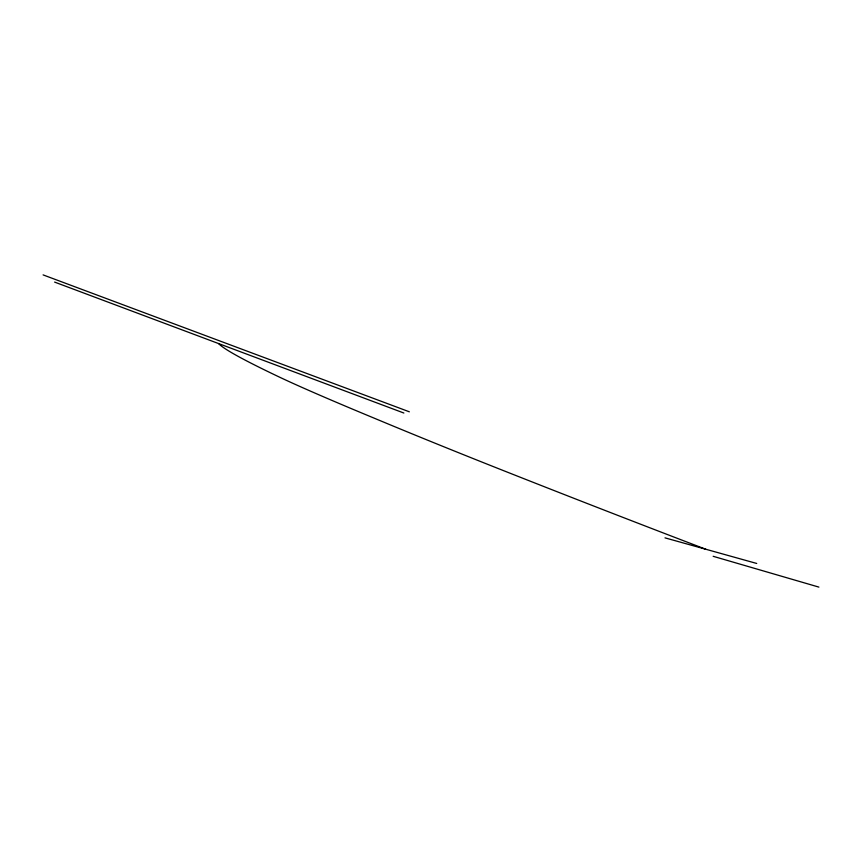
<?xml version="1.0" encoding="UTF-8"?>
<svg xmlns="http://www.w3.org/2000/svg" width="862" height="862" viewBox="0 0 862 862"><rect width="100%" height="100%" fill="white"/><g stroke="black" fill="none" stroke-linecap="round" stroke-linejoin="round"><path stroke-width="1.29" d="M665.001 537.856L756.707 563.457M713.165 556.302L818.9 587.108M43.1 274.892L409.342 411.799M54.608 282.089L403.869 413.027M218.603 343.572A787.254 27.519 21 0 0 280.538 377.621A223.883 7.165 21.6 0 0 373.375 417.822A287.165 9.428 21.5 0 0 504.679 471.094A850.061 39.038 21.4 0 0 705.73 549.223"/></g></svg>
